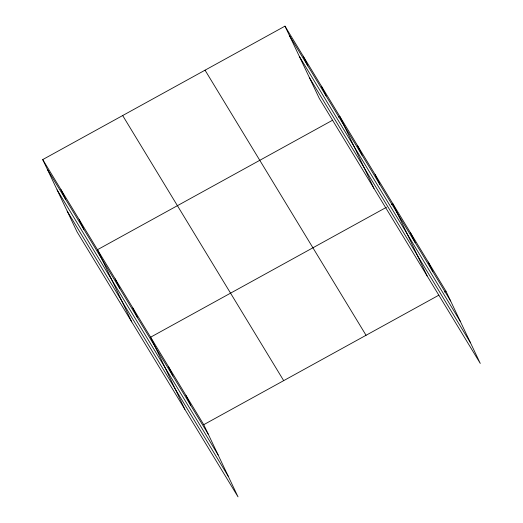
<?xml version="1.0" encoding="UTF-8"?>
<svg xmlns="http://www.w3.org/2000/svg" width="523" height="523" viewBox="0 0 523 523"><rect width="100%" height="100%" fill="white"/><g stroke="black" fill="none" stroke-linecap="round" stroke-linejoin="round"><path stroke-width="0.78" d="M42.729 159.58L203.748 424.676L238.017 496.85L76.999 231.754L42.729 159.58L284.983 26.15L446.001 291.246L480.271 363.42L319.252 98.324L284.983 26.15M332.589 120.212L97.474 249.713L131.744 321.887M338.303 117.067L339.728 116.283L373.997 188.457M386.438 207.304L150.611 337.191L184.881 409.372M391.439 204.552L392.865 203.761L427.134 275.941M203.748 424.676L438.862 295.175M444.57 292.03L446.001 291.246M289.585 35.839L450.597 300.934M299.372 56.458L460.39 321.553M309.459 77.705L470.478 342.8M205.036 70.18L366.054 335.276M122.67 115.544L283.688 380.639M47.332 169.269L208.344 434.365M57.118 189.888L218.137 454.984M67.206 211.135L228.224 476.231M428.285 262.082L432.887 271.77M410.575 232.925L415.177 242.613M375.154 174.604L379.75 184.292M357.438 145.44L362.04 155.128M321.482 86.236L326.077 95.925M303.229 56.196L307.831 65.885M186.031 395.512L190.634 405.201M168.321 366.355L172.923 376.044M132.901 308.034L137.497 317.723M115.184 278.87L119.787 288.559M79.228 219.667L83.824 229.355M60.975 189.62L65.578 199.309"/></g></svg>
